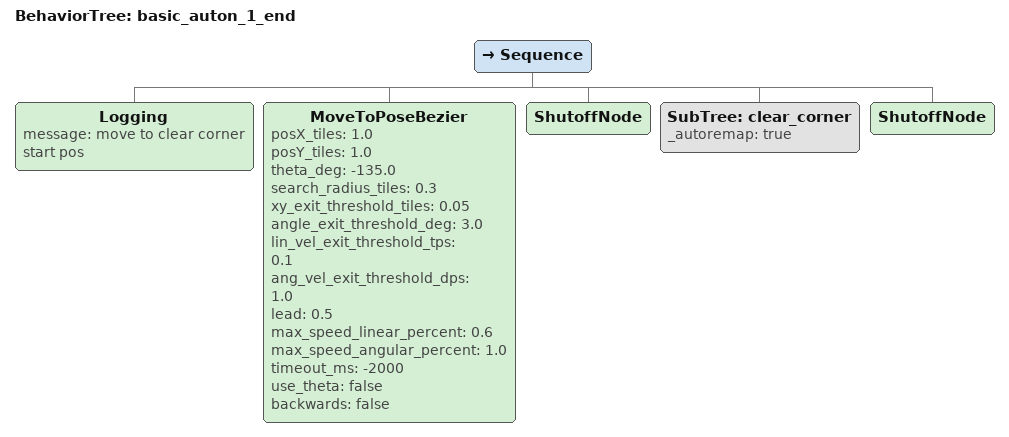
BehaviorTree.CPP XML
<?xml version="1.0" encoding="UTF-8"?>
<root BTCPP_format="4">
  <include path="bt_clear_corner.xml"/>
  <include path="bt_corner_shove.xml"/>
  <BehaviorTree ID="basic_auton_1_end">
    <Sequence>
      <Logging message="move to clear corner start pos"/>
      <MoveToPoseBezier posX_tiles="1.0"
                            posY_tiles="1.0"
                            theta_deg="-135.0"
                            search_radius_tiles="0.3"
                            xy_exit_threshold_tiles="0.05"
                            angle_exit_threshold_deg="3.0"
                            lin_vel_exit_threshold_tps="0.1"
                            ang_vel_exit_threshold_dps="1.0"
                            lead="0.5"
                            max_speed_linear_percent="0.6"
                            max_speed_angular_percent="1.0"
                            timeout_ms="-2000"
                            use_theta="false"
                            backwards="false"/>
      <ShutoffNode/>

      <SubTree ID="clear_corner" _autoremap="true"/>

      <ShutoffNode/>
    </Sequence>
  </BehaviorTree>

</root>
